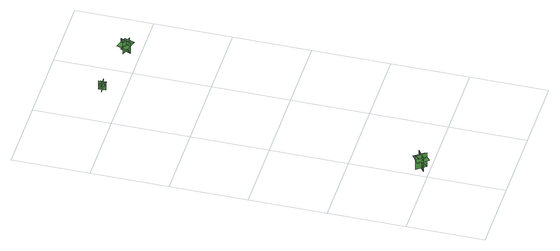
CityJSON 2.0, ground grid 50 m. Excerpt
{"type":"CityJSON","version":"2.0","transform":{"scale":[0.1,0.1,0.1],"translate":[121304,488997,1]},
"CityObjects":{
"tree1":{"type":"SolitaryVegetationObject","geometry":[{"type":"MultiSurface","lod":"1","boundaries":[[[0,1,2]],[[0,2,3]],[[4,5,6]],[[4,6,7]],[[8,9,10]],[[8,10,11]],[[8,11,12]],[[8,12,13]]]}]},
"tree2":{"type":"SolitaryVegetationObject","geometry":[{"type":"MultiSurface","lod":"1","boundaries":[[[14,15,16]],[[14,16,17]],[[18,19,20]],[[18,20,21]],[[22,23,24]],[[22,24,25]],[[22,26,27]],[[22,27,23]]]}]},
"tree3":{"type":"SolitaryVegetationObject","geometry":[{"type":"MultiSurface","lod":"1","boundaries":[[[28,29,30]],[[28,30,31]],[[32,33,34]],[[32,34,35]],[[36,37,38]],[[36,38,39]],[[36,39,40]],[[36,40,41]]]}]}
},
"vertices":[
[34,34,20],[95,80,20],[95,80,128],[34,34,128],[85,26,20],[38,88,20],[38,88,128],[85,26,128],[85,26,98],[116,49,98],[69,111,98],[38,88,98],[7,65,98],[54,3,98],
[317,2136,21],[269,2136,21],[269,2136,83],[317,2136,83],[290,2162,21],[291,2115,21],[291,2115,83],[290,2162,83],[313,2136,67],[269,2136,67],[270,2117,67],[313,2118,67],[312,2155,67],[269,2154,67],
[691,2066,8],[691,2066,91],[715,2133,91],[715,2133,8],[672,2110,8],[672,2110,91],[736,2086,91],[736,2086,8],[662,2113,64],[650,2080,64],[730,2051,64],[742,2084,64],[754,2118,64],[674,2147,64]
]}
